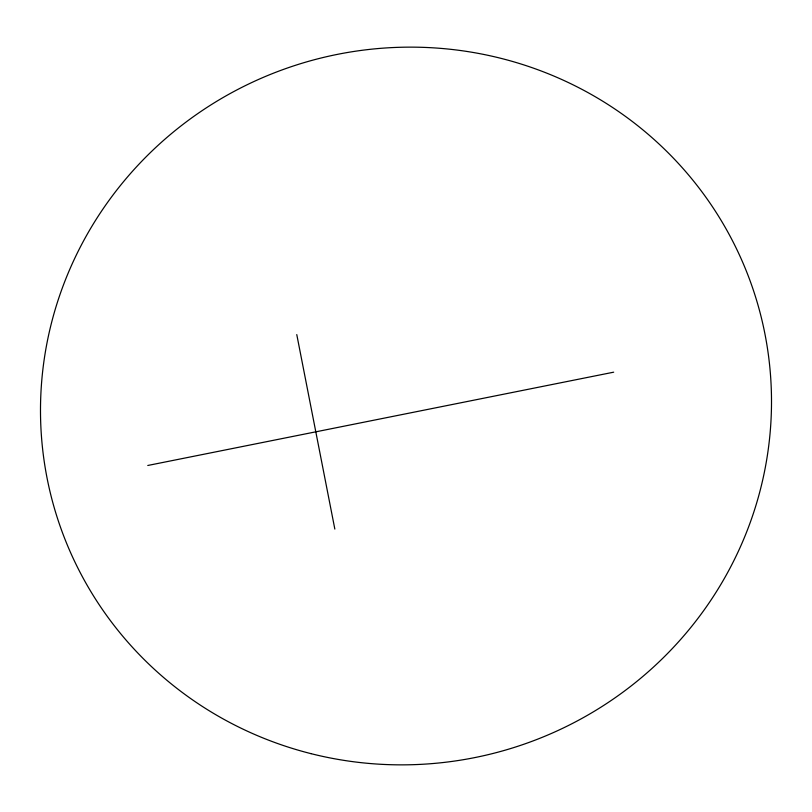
<?xml version="1.0" encoding="UTF-8"?>
<svg xmlns="http://www.w3.org/2000/svg" width="812" height="812" viewBox="0 0 812 812"><rect width="100%" height="100%" fill="white"/><g stroke="black" fill="none" stroke-linecap="round" stroke-linejoin="round"><path stroke-width="1.22" d="M147.774 465.479L613.689 372.18M296.776 334.585L334.838 529.079M311.037 753.658A366.182 358.183 -16.9 0 0 759.149 309.22A366.182 358.183 -16.9 0 0 147.804 155.122A366.182 358.183 -16.9 0 0 311.037 753.658"/></g></svg>
